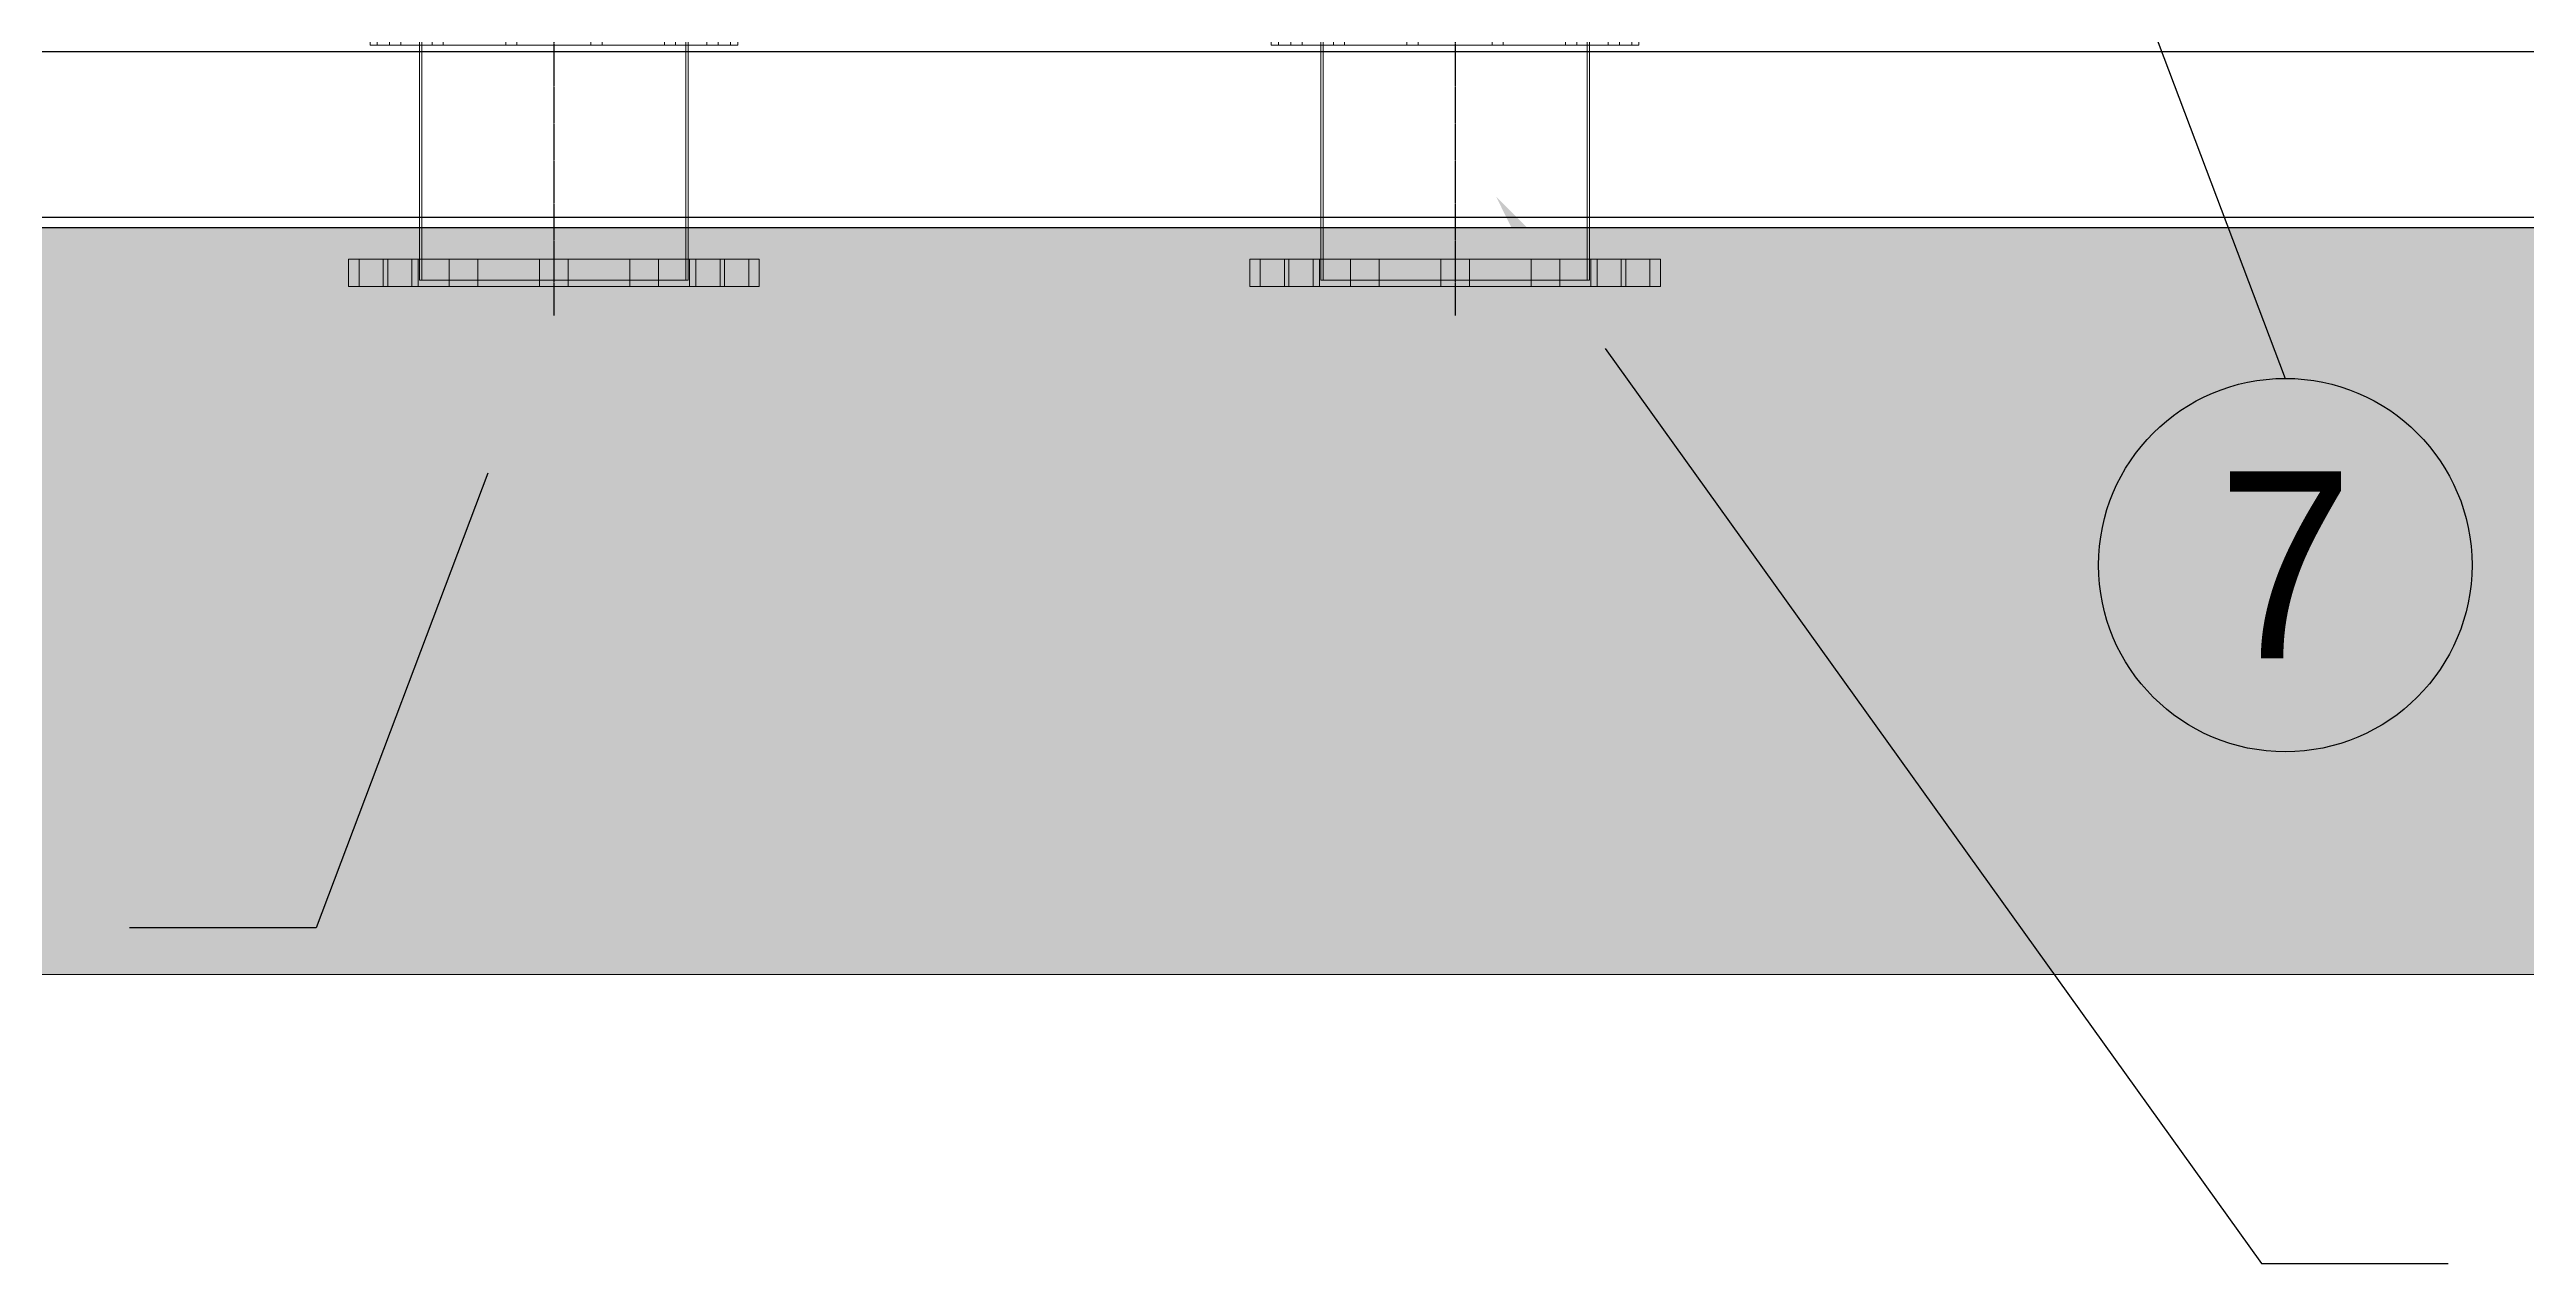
# Model space of a CAD drawing. Header units: millimetres. Extents: x 12184 to 41592, y 8990 to 29785.
# Drawn here: x 24539 to 26529, y 14742 to 15717 of the extents above; entities that cross this region are included whole.
import ezdxf
from ezdxf import colors
from ezdxf.entities.mleader import LeaderData, LeaderLine
from ezdxf.enums import TextEntityAlignment as Align
from ezdxf.math import Vec2, Vec3

# ---------------------------------------------------------------- set-up
doc = ezdxf.new("R2010")
doc.units = ezdxf.units.MM
doc.linetypes.add('CENTER', pattern=[2, 1.25, -0.25, 0.25, -0.25])
for name, color, linetype in [('center', 1, 'CENTER'), ('냉각탑_dim', 1, 'Continuous'), ('냉각탑_text', 3, 'Continuous'), ('냉각탑_찬넬방진', 1, 'Continuous')]:
    doc.layers.add(name, color=color, linetype=linetype)
doc.styles.get("Standard").update_dxf_attribs({"font": 'arial.ttf'})
doc.styles.add('돋움', font='Dotum.ttf')

# ---------------------------------------------------------------- blocks, each defined once
blk = doc.blocks.new('A$C4226346C')
at = {"color": 7, "lineweight": 15}
for p, q in [((23.3, 330), (23.3, 165)), ((45.3, 330), (23.3, 330)), ((23.3, 321.5), (45.3, 321.5)), ((45.3, 330), (45.3, 165)), ((23.3, 302.1), (45.3, 302.1)), ((23.3, 302.1), (45.3, 302.1)), ((23.3, 298.5), (45.3, 298.5)), ((217.1, 312.7), (217.1, 165)), ((220.3, 312.7), (217.1, 312.7)), ((220.3, 312.7), (217.1, 312.7)), ((220.3, 307), (217.1, 307)), ((220.3, 312.7), (220.3, 165)), ((23.3, 279.1), (45.3, 279.1)), ((23.3, 279.1), (45.3, 279.1)), ((217.1, 297), (220.3, 297)), ((217.1, 297), (220.3, 297)), ((217.1, 288), (220.3, 288)), ((217.1, 288), (220.3, 288)), ((45.3, 274), (23.3, 274)), ((28.3, 273), (28.3, 165)), ((45.3, 273), (28.3, 273)), ((220.3, 271), (28.3, 271)), ((217.1, 273), (45.3, 273)), ((220.3, 273), (217.1, 273)), ((220.3, 273), (217.1, 273)), ((217.1, 262.8), (220.3, 262.8)), ((217.1, 262.8), (220.3, 262.8)), ((220.3, 165), (220.3, 273)), ((23.3, 249), (45.3, 249)), ((23.3, 249), (45.3, 249)), ((217.1, 253.8), (220.3, 253.8)), ((217.1, 253.8), (220.3, 253.8)), ((23.3, 226), (45.3, 226)), ((23.3, 226), (45.3, 226)), ((217.1, 203.7), (220.3, 203.7)), ((217.1, 203.7), (220.3, 203.7)), ((217.1, 194.7), (220.3, 194.7)), ((217.1, 194.7), (220.3, 194.7)), ((23.3, 176.5), (45.3, 176.5)), ((23.3, 176.5), (45.3, 176.5)), ((23.3, 165), (23.3, 0)), ((28.3, 165), (28.3, 57)), ((28.3, 165), (28.3, 59)), ((45.3, 165), (45.3, 0)), ((217.1, 17.3), (217.1, 165)), ((220.3, 17.3), (220.3, 165)), ((220.3, 57), (220.3, 165)), ((220.3, 59), (220.3, 165)), ((23.3, 153.5), (45.3, 153.5)), ((23.3, 153.5), (45.3, 153.5)), ((217.1, 135.3), (220.3, 135.3)), ((217.1, 135.3), (220.3, 135.3)), ((217.1, 126.3), (220.3, 126.3)), ((217.1, 126.3), (220.3, 126.3)), ((23.3, 104), (45.3, 104)), ((23.3, 104), (45.3, 104)), ((23.3, 81), (45.3, 81)), ((23.3, 81), (45.3, 81)), ((217.1, 76.2), (220.3, 76.2)), ((217.1, 76.2), (220.3, 76.2)), ((217.1, 67.2), (220.3, 67.2)), ((217.1, 67.2), (220.3, 67.2)), ((45.3, 56), (23.3, 56)), ((23.3, 50.9), (45.3, 50.9)), ((23.3, 50.9), (45.3, 50.9)), ((220.3, 59), (28.3, 59)), ((45.3, 57), (28.3, 57)), ((217.1, 57), (45.3, 57)), ((220.3, 57), (217.1, 57)), ((220.3, 57), (217.1, 57)), ((217.1, 42), (220.3, 42)), ((217.1, 42), (220.3, 42)), ((23.3, 31.5), (45.3, 31.5)), ((23.3, 27.9), (45.3, 27.9)), ((23.3, 27.9), (45.3, 27.9)), ((217.1, 33), (220.3, 33)), ((217.1, 33), (220.3, 33)), ((220.3, 23), (217.1, 23)), ((23.3, 8.5), (45.3, 8.5)), ((220.3, 17.3), (217.1, 17.3)), ((220.3, 17.3), (217.1, 17.3)), ((45.3, 0), (23.3, 0))]:
    blk.add_line(p, q, dxfattribs=at)
at = {"layer": 'center'}
blk.add_line((249.8, 165), (0, 165), dxfattribs=at)
blk = doc.blocks.new('1')
at = {"layer": '냉각탑_찬넬방진', "ltscale": 30}
for p, q in [((22081.1, 15715.1), (27922.9, 15715.1)), ((27922.9, 15581.9), (22081.1, 15582)), ((27926.2, 15573.6), (22056.1, 15573.6))]:
    blk.add_line(p, q, dxfattribs=at)

msp = doc.modelspace()

# ---------------------------------------------------------------- hatches: boundary and pattern name
h = msp.add_hatch()
h.set_pattern_fill('AR-CONC', color=4)
h.set_pattern_definition([(50, (-307180.34, -186709.94), (182.18467, -15.939086), [19.05, -209.55]), (355, (-307180.34, -186709.94), (-35.24342, 191.056845), [15.24, -167.64058]), (100.451445, (-307165.16, -186711.27), (146.94125, 175.11775), [16.19001, -178.090245]), (46.1842, (-307180.34, -186659.14), (271.07904, -42.04233), [28.575, -314.325]), (96.63556, (-307157.75, -186662.64), (237.40413, 247.42612), [24.28502, -267.1356]), (351.18415, (-307180.34, -186659.14), (237.40413, 247.42612), [22.85997, -251.45973]), (21, (-307154.94, -186671.84), (151.61439, -102.2652), [19.05, -209.55]), (326, (-307154.94, -186671.84), (61.80203, 184.18797), [15.24, -167.64]), (71.451445, (-307142.3, -186680.36), (213.41642, 81.92277), [16.19001, -178.08994]), (37.5, (-307180.34, -186709.94), (3.088603, 84.555039), [0, -165.608, 0, -170.18, 0, -168.275]), (7.5, (-307180.34, -186709.94), (66.819663, 100.180575), [0, -97.028, 0, -161.798, 0, -64.135]), (327.5, (-307236.98, -186709.94), (135.590595, -5.728744), [0, -63.5, 0, -198.12, 0, -262.89]), (317.5, (-307262.38, -186709.94), (148.12918, 25.42649), [0, -82.55, 0, -131.572, 0, -186.69])])
edge = h.paths.add_edge_path()
edge.add_line((21849.6, 14973.6), (28076.1, 14973.6))
edge.add_line((28076.1, 14973.6), (28076.4, 15573.6))
edge.add_line((28076.4, 15573.6), (21849.8, 15573.6))
edge.add_line((21849.8, 15573.6), (21849.5, 14973.6))

# ---------------------------------------------------------------- linework, layer by layer
at = {"lineweight": 5, "elevation": 0}
msp.add_lwpolyline([(28076.2, 15573.6), (21849.6, 15573.6), (21849.6, 14973.6), (28076.2, 14973.6)], dxfattribs=at)
at = {"layer": '냉각탑_dim', "linetype": 'ByBlock', "lineweight": -2, "elevation": 0}
msp.add_lwpolyline([(26220.5, 15756.7), (26335.5, 15452.6)], dxfattribs=at)
at = {"layer": '냉각탑_dim', "linetype": 'ByBlock', "lineweight": -2}
msp.add_circle((26335.5, 15302.6), 150, dxfattribs=at)

# ---------------------------------------------------------------- block references
msp.add_blockref('1', (0, 0))
at = {"xscale": -1, "rotation": 270}
for p in [(24779.6, 15503.2), (25503.6, 15503.2)]:
    msp.add_blockref('A$C4226346C', p, dxfattribs=at)

# ---------------------------------------------------------------- texts
at = {"layer": '냉각탑_text', "style": '돋움'}
msp.add_text('7', height=150, dxfattribs=at).set_placement((26335.5, 15302.8), align=Align.MIDDLE_CENTER)

# ---------------------------------------------------------------- leaders
at = {"layer": '냉각탑_dim'}
ml = msp.add_multileader_mtext('Standard', dxfattribs=at)
ml.set_content('')
ml.set_leader_properties(color=256)
ml.build(insert=Vec2(0, 0))
ml.multileader.update_dxf_attribs({"text_right_attachment_type": 6, "dogleg_length": 5, "arrow_head_size": 150, "scale": 30})
ctx = ml.context
ctx.base_point, ctx.scale, ctx.char_height, ctx.arrow_head_size, ctx.landing_gap_size, ctx.plane_origin = Vec3(26466.4, 14741.5), 30, 5.4, 150, 2.7, Vec3(25621.3, 15598.5)
ctx.right_attachment = 6
notes = []
notes.append((ctx, [(0, (1, 1, 0), (26316.4, 14741.5), (1, 0), 150, [(0, [(25701.6, 15598.5)], 0, [])])]))
ctx.mtext, ml.multileader.dxf.content_type = None, 0
ml = msp.add_multileader_mtext('Standard', dxfattribs=at)
ml.set_content('')
ml.set_leader_properties(color=256)
ml.build(insert=Vec2(0, 0))
ml.multileader.update_dxf_attribs({"text_right_attachment_type": 6, "dogleg_length": 5, "arrow_head_size": 150, "scale": 30})
ctx = ml.context
ctx.base_point, ctx.scale, ctx.char_height, ctx.arrow_head_size, ctx.landing_gap_size, ctx.plane_origin, ctx.plane_x_axis, ctx.plane_y_axis = Vec3(24603.7, 15011.3), 30, 5.4, 150, 2.7, Vec3(25024.9, 15716.8), Vec3(-1, 0), Vec3(0, -1)
ctx.right_attachment = 6
notes.append((ctx, [(0, (1, 1, 0), (24753.7, 15011.3), (-1, 0), 150, [(0, [(24944.6, 15516.8)], 0, [])])]))
ctx.mtext, ml.multileader.dxf.content_type = None, 0
for ctx, leaders in notes:
    for number, flags, end, landing, length, lines in leaders:
        leader = LeaderData()
        leader.index, (leader.has_last_leader_line, leader.has_dogleg_vector, leader.attachment_direction) = number, flags
        leader.last_leader_point, leader.dogleg_vector, leader.dogleg_length = Vec3(end), Vec3(landing), length
        for number, points, colour, breaks in lines:
            line = LeaderLine()
            line.index, line.vertices, line.color, line.breaks = number, Vec3.list(points), colors.encode_raw_color(colour), breaks
            leader.lines.append(line)
        ctx.leaders.append(leader)

doc.saveas('drawing.dxf')
